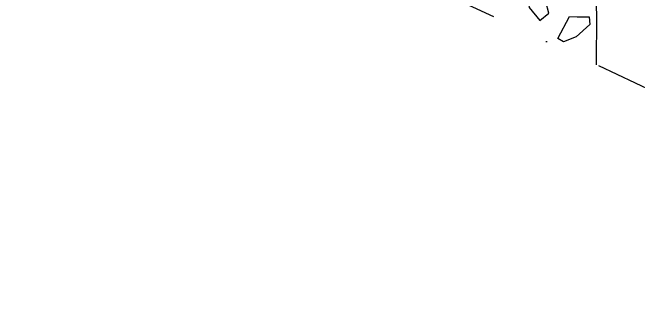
# Model space of a CAD drawing. Extents: x -1500 to -958, y -1228 to -671.
# Drawn here: x -1205 to -1069.4, y -1228.2 to -1165.4 of the extents above; entities that cross this region are included whole.
import ezdxf

# ---------------------------------------------------------------- set-up
doc = ezdxf.new("R2010")
doc.units = 0
doc.header["$LTSCALE"] = 25
doc.header["$MEASUREMENT"] = 0
doc.linetypes.add('STRICHPUNKTX2', pattern=[2, 1, -0.5, 0, -0.5])
for name, color, linetype in [('BEFUND', 1, 'CONTINUOUS'), ('GRABUNGSGRENZE', 3, 'STRICHPUNKTX2'), ('STEINE', 4, 'CONTINUOUS')]:
    doc.layers.add(name, color=color, linetype=linetype)

msp = doc.modelspace()

# ---------------------------------------------------------------- linework, layer by layer
at = {"layer": 'BEFUND'}
msp.add_lwpolyline([(-1078.48, -1176.68), (-1078.43, -1165.84), (-1079.14, -1149.31), (-1075.43, -1139.84), (-1069.6, -1128.77), (-1071.25, -1116.62), (-1075.31, -1105.9), (-1076.31, -1094.62), (-1075.2, -1075.74), (-1076.27, -1045.86), (-1076.22, -1032.96)], dxfattribs=at)
at = {"layer": 'GRABUNGSGRENZE', "flags": 128}
msp.add_lwpolyline([(-1220.77, -790.19), (-958.18, -913.04), (-962.05, -968.94), (-967.48, -997.14), (-965.03, -1019.9), (-967.86, -1048.04), (-965.9, -1079.62), (-965.22, -1160.86), (-969.27, -1228.22), (-1079, -1176.43), (-1251.24, -1096.23)], dxfattribs=at)
at = {"layer": 'STEINE'}
for points in [[(-1091.38, -1159.32), (-1093.26, -1162.65), (-1093.08, -1164.23), (-1090.78, -1167.07), (-1088.77, -1165.52), (-1089.45, -1163.07), (-1088.56, -1158.54), (-1088.48, -1156.41), (-1089.89, -1155.21), (-1091.18, -1156.77), (-1091.38, -1159.32)], [(-1086.82, -1170.96), (-1084.3, -1166.25), (-1082.67, -1166.28), (-1080.07, -1166.32), (-1079.94, -1167.95), (-1082.84, -1170.66), (-1085.6, -1171.69), (-1086.82, -1170.96)]]:
    msp.add_lwpolyline(points, dxfattribs=at)

doc.saveas('drawing.dxf')
